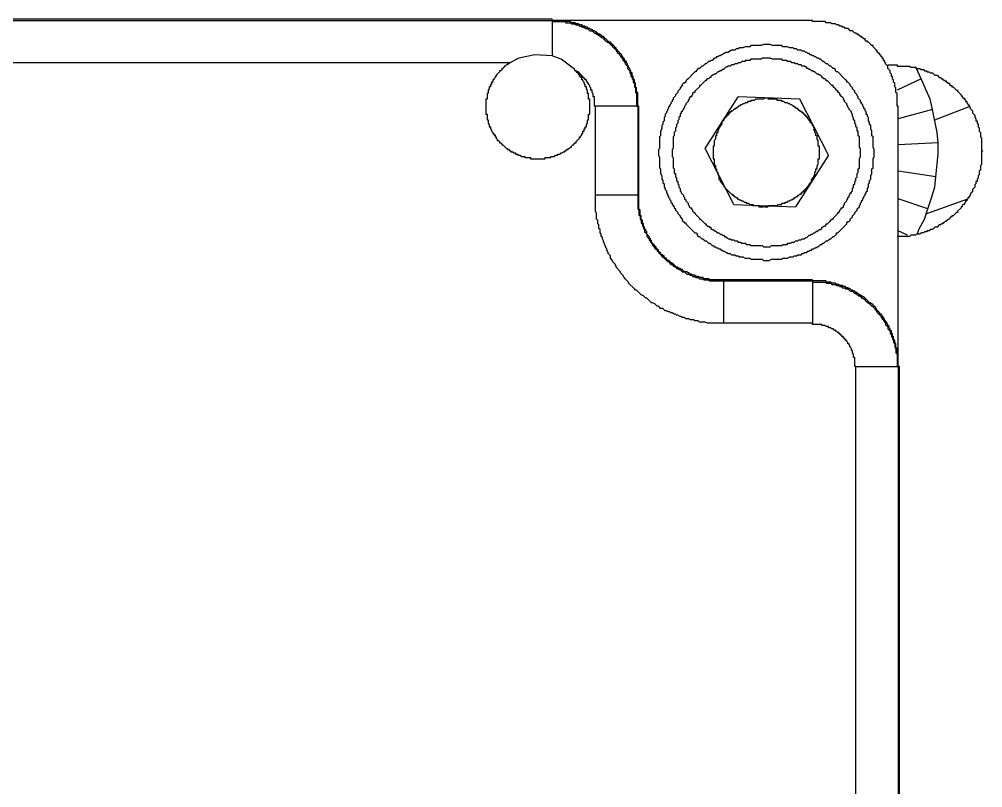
# Model space of a CAD drawing. Header units: inches. Extents: x 0 to 11, y 0.3 to 17.
# Drawn here: x 1.715 to 2.418, y 6.571 to 7.132 of the extents above; entities that cross this region are included whole.
import ezdxf

# ---------------------------------------------------------------- set-up
doc = ezdxf.new("R2010")
doc.units = ezdxf.units.IN
doc.header["$MEASUREMENT"] = 0
doc.layers.add('Layer 1', color=7, linetype='Continuous')

msp = doc.modelspace()

# ---------------------------------------------------------------- linework, layer by layer
at = {"layer": 'Layer 1', "color": 7, "lineweight": 25, "true_color": 0xffffff}
for points in [[(2.10333, 7.13167), (1.48834, 7.13167)], [(1.48834, 7.13083), (2.10333, 7.13083)], [(2.16667, 7.06833), (2.16583, 7.06833), (2.16583, 7.07833), (2.165, 7.07833), (2.165, 7.08167), (2.16416, 7.08251), (2.16416, 7.085), (2.16333, 7.08583), (2.16333, 7.0875), (2.1625, 7.08834), (2.1625, 7.09001), (2.16167, 7.09083), (2.16167, 7.0925), (2.16083, 7.0925), (2.16083, 7.09417), (2.16, 7.095), (2.16, 7.09584), (2.15917, 7.09667), (2.15917, 7.09749), (2.15833, 7.09833), (2.15833, 7.09916), (2.1575, 7.1), (2.1575, 7.10083), (2.15666, 7.10083), (2.15666, 7.10167), (2.15584, 7.1025), (2.15584, 7.10334), (2.155, 7.10334), (2.155, 7.10417), (2.15417, 7.10499), (2.15417, 7.10583), (2.15333, 7.10666), (2.1525, 7.10666), (2.1525, 7.1075), (2.15, 7.11), (2.15, 7.11084), (2.14917, 7.11084), (2.14917, 7.11167), (2.14834, 7.11249), (2.1475, 7.11249), (2.1475, 7.11334), (2.14667, 7.11416), (2.14583, 7.11416), (2.14583, 7.115), (2.145, 7.115), (2.1425, 7.1175), (2.14167, 7.1175), (2.14167, 7.11833), (2.14084, 7.11917), (2.14, 7.11917), (2.13917, 7.12), (2.13833, 7.12), (2.13833, 7.12084), (2.1375, 7.12084), (2.13666, 7.12166), (2.13583, 7.12166), (2.13583, 7.1225), (2.135, 7.1225), (2.13417, 7.12333), (2.13333, 7.12333), (2.1325, 7.12417), (2.13167, 7.12417), (2.13083, 7.125), (2.13, 7.125), (2.12916, 7.12583), (2.1275, 7.12583), (2.1275, 7.12667), (2.12583, 7.12667), (2.125, 7.1275), (2.12333, 7.1275), (2.1225, 7.12834), (2.12084, 7.12834), (2.12, 7.12916), (2.1175, 7.12916), (2.11667, 7.13), (2.11334, 7.13), (2.11334, 7.13083), (2.10333, 7.13083), (2.10333, 7.13167)], [(2.10333, 7.13083), (2.10333, 7.13), (2.1125, 7.13), (2.11334, 7.12916), (2.11667, 7.12916), (2.1175, 7.12834), (2.12, 7.12834), (2.12084, 7.1275), (2.1225, 7.1275), (2.12333, 7.12667), (2.125, 7.12667), (2.125, 7.12583), (2.12667, 7.12583), (2.1275, 7.125), (2.12916, 7.125), (2.13, 7.12417), (2.13083, 7.12333), (2.1325, 7.12333), (2.13417, 7.12166), (2.135, 7.12166), (2.13583, 7.12084), (2.13666, 7.12084), (2.13666, 7.12), (2.1375, 7.12), (2.13833, 7.11917), (2.13917, 7.11917), (2.13917, 7.11833), (2.14, 7.11833), (2.14084, 7.1175), (2.14167, 7.1175), (2.14167, 7.11667), (2.1425, 7.11583), (2.14333, 7.11583), (2.14333, 7.115), (2.14417, 7.115), (2.14667, 7.11249), (2.1475, 7.11249), (2.1475, 7.11167), (2.15, 7.10917), (2.15, 7.10833), (2.15083, 7.10833), (2.15083, 7.1075), (2.15167, 7.10666), (2.1525, 7.10666), (2.1525, 7.10583), (2.15333, 7.10499), (2.15333, 7.10417), (2.15417, 7.10417), (2.15417, 7.10334), (2.155, 7.1025), (2.155, 7.10167), (2.15584, 7.10167), (2.15584, 7.10083), (2.15666, 7.1), (2.15666, 7.09916), (2.15833, 7.09749), (2.15833, 7.09584), (2.16, 7.09417), (2.16, 7.0925), (2.16083, 7.09166), (2.16083, 7.09001), (2.16167, 7.09001), (2.16167, 7.08834), (2.1625, 7.0875), (2.1625, 7.08583), (2.16333, 7.085), (2.16333, 7.08251), (2.16416, 7.08167), (2.16416, 7.07833), (2.165, 7.0775), (2.165, 7.06833), (2.16583, 7.06833), (2.13417, 7.06833), (2.13417, 7.07501), (2.13333, 7.07501), (2.13333, 7.0775), (2.1325, 7.07833), (2.1325, 7.08), (2.13167, 7.08), (2.13167, 7.08167), (2.13083, 7.08251), (2.13083, 7.08333), (2.13, 7.08416), (2.13, 7.085), (2.12916, 7.085), (2.12916, 7.08583), (2.12834, 7.08667), (2.12834, 7.0875), (2.1275, 7.0875), (2.1275, 7.08834), (2.12667, 7.08834), (2.12667, 7.08917), (2.12583, 7.08917), (2.12583, 7.09001), (2.125, 7.09001), (2.125, 7.09083), (2.12417, 7.09083), (2.12417, 7.09166), (2.12333, 7.09166), (2.12333, 7.0925), (2.1225, 7.0925), (2.1225, 7.09333), (2.12166, 7.09333), (2.12084, 7.09417), (2.12, 7.09417), (2.12, 7.095), (2.11, 7.1025), (2.10333, 7.10499)], [(2.10333, 7.13083), (2.10333, 7.10499)], [(2.35583, 7.06833), (2.355, 7.06833), (2.355, 7.0775), (2.35417, 7.07833), (2.35417, 7.08167), (2.35333, 7.08251), (2.35333, 7.085), (2.3525, 7.08583), (2.3525, 7.0875), (2.35166, 7.08834), (2.35166, 7.09001), (2.35083, 7.09001), (2.35083, 7.09166), (2.35, 7.0925), (2.35, 7.09417), (2.34833, 7.09584), (2.34833, 7.09749), (2.34667, 7.09916), (2.34667, 7.1), (2.34583, 7.10083), (2.34583, 7.10167), (2.345, 7.10167), (2.345, 7.1025), (2.34416, 7.10334), (2.34416, 7.10417), (2.34334, 7.10417), (2.34334, 7.10499), (2.3425, 7.10583), (2.3425, 7.10666), (2.34167, 7.10666), (2.34083, 7.1075), (2.34083, 7.10833), (2.34, 7.10833), (2.34, 7.10917), (2.3375, 7.11167), (2.3375, 7.11249), (2.33667, 7.11249), (2.33417, 7.115), (2.33333, 7.115), (2.33333, 7.11583), (2.3325, 7.11583), (2.33167, 7.11667), (2.33167, 7.1175), (2.33083, 7.1175), (2.33, 7.11833), (2.32917, 7.11833), (2.32917, 7.11917), (2.32834, 7.11917), (2.3275, 7.12), (2.32667, 7.12), (2.32667, 7.12084), (2.32583, 7.12084), (2.325, 7.12166), (2.32416, 7.12166), (2.3225, 7.12333), (2.32083, 7.12333), (2.32, 7.12417), (2.31917, 7.125), (2.3175, 7.125), (2.31666, 7.12583), (2.315, 7.12583), (2.315, 7.12667), (2.31333, 7.12667), (2.3125, 7.1275), (2.31083, 7.1275), (2.31, 7.12834), (2.3075, 7.12834), (2.30667, 7.12916), (2.30333, 7.12916), (2.3025, 7.13), (2.29333, 7.13), (2.29333, 7.13083), (2.11167, 7.13083)], [(2.25667, 6.95667), (2.2575, 6.95584), (2.26166, 6.95584), (2.26333, 6.95667), (2.27083, 6.95667), (2.27167, 6.95751), (2.275, 6.95751), (2.27667, 6.95833), (2.27917, 6.95833), (2.28, 6.95916), (2.28166, 6.95916), (2.2825, 6.96), (2.285, 6.96), (2.28583, 6.96083), (2.28667, 6.96083), (2.2875, 6.96167), (2.28916, 6.96167), (2.29, 6.9625), (2.29083, 6.9625), (2.29167, 6.96334), (2.2925, 6.96334), (2.29333, 6.96417), (2.29417, 6.96417), (2.295, 6.96501), (2.29583, 6.96501), (2.29666, 6.96583), (2.2975, 6.96583), (2.29917, 6.9675), (2.3, 6.9675), (2.30084, 6.96833), (2.30167, 6.96833), (2.30333, 6.97), (2.30417, 6.97), (2.30583, 6.97167), (2.30667, 6.97167), (2.30834, 6.97333), (2.30916, 6.97333), (2.31083, 6.975), (2.31083, 6.97583), (2.31167, 6.97583), (2.3125, 6.97667), (2.31833, 6.9825), (2.31833, 6.98333), (2.31917, 6.98417), (2.32, 6.98417), (2.32083, 6.985), (2.32083, 6.98584), (2.3225, 6.98749), (2.3225, 6.98834), (2.32416, 6.99), (2.32416, 6.99083), (2.32583, 6.9925), (2.32583, 6.99333), (2.3275, 6.995), (2.3275, 6.99584), (2.32834, 6.99666), (2.32834, 6.9975), (2.32917, 6.99833), (2.32917, 6.99917), (2.33, 7), (2.33, 7.00083), (2.33083, 7.00167), (2.33083, 7.0025), (2.33167, 7.00334), (2.33167, 7.00416), (2.3325, 7.005), (2.3325, 7.00583), (2.33333, 7.00667), (2.33333, 7.00833), (2.33417, 7.00917), (2.33417, 7.01166), (2.335, 7.01251), (2.335, 7.01416), (2.33584, 7.015), (2.33584, 7.0175), (2.33667, 7.01917), (2.33667, 7.0225), (2.3375, 7.02333), (2.3375, 7.03), (2.33833, 7.03167), (2.33833, 7.03666), (2.3375, 7.03833), (2.3375, 7.04583), (2.33667, 7.04667), (2.33667, 7.04999), (2.33584, 7.05166), (2.33584, 7.05417), (2.335, 7.055), (2.335, 7.05667), (2.33417, 7.0575), (2.33417, 7.06), (2.33333, 7.06083), (2.33333, 7.06167), (2.3325, 7.0625), (2.3325, 7.06417), (2.33167, 7.065), (2.33167, 7.06584), (2.33083, 7.06666), (2.33083, 7.0675), (2.33, 7.06833), (2.33, 7.06917), (2.32917, 7.07), (2.32917, 7.07083), (2.32834, 7.07167), (2.32834, 7.0725), (2.32667, 7.07416), (2.32667, 7.07501), (2.32583, 7.07583), (2.32583, 7.07666), (2.32416, 7.07833), (2.32416, 7.07917), (2.3225, 7.08084), (2.3225, 7.08167), (2.32083, 7.08333), (2.32083, 7.08416), (2.31917, 7.08583), (2.31833, 7.08583), (2.31833, 7.08667), (2.3175, 7.0875), (2.31666, 7.08834), (2.31167, 7.09333), (2.31083, 7.09333), (2.31, 7.09417), (2.31, 7.095), (2.30916, 7.09584), (2.30834, 7.09584), (2.30667, 7.09749), (2.30583, 7.09749), (2.30417, 7.09916), (2.30333, 7.09916), (2.30167, 7.10083), (2.30084, 7.10083), (2.3, 7.10167), (2.29917, 7.1025), (2.29833, 7.1025), (2.2975, 7.10334), (2.29666, 7.10334), (2.29583, 7.10417), (2.295, 7.10417), (2.29417, 7.10499), (2.29333, 7.10499), (2.2925, 7.10583), (2.29167, 7.10583), (2.29083, 7.10666), (2.29, 7.10666), (2.28916, 7.1075), (2.28833, 7.1075), (2.2875, 7.10833), (2.28583, 7.10833), (2.285, 7.10917), (2.2825, 7.10917), (2.28166, 7.11), (2.28, 7.11), (2.27917, 7.11084), (2.27667, 7.11084), (2.275, 7.11167), (2.27167, 7.11167), (2.27083, 7.11249), (2.26417, 7.11249), (2.2625, 7.11334), (2.2575, 7.11334), (2.25583, 7.11249), (2.24833, 7.11249), (2.2475, 7.11167), (2.24417, 7.11167), (2.2425, 7.11084), (2.24, 7.11084), (2.23917, 7.11), (2.2375, 7.11), (2.23667, 7.10917), (2.23416, 7.10917), (2.23333, 7.10833), (2.2325, 7.10833), (2.23167, 7.1075), (2.23, 7.1075), (2.22917, 7.10666), (2.22833, 7.10666), (2.2275, 7.10583), (2.22666, 7.10583), (2.22583, 7.10499), (2.225, 7.10499), (2.22417, 7.10417), (2.22333, 7.10417), (2.2225, 7.10334), (2.22167, 7.10334), (2.22, 7.10167), (2.21916, 7.10167), (2.21834, 7.10083), (2.2175, 7.10083), (2.21583, 7.09916), (2.215, 7.09916), (2.21333, 7.09749), (2.2125, 7.09749), (2.21084, 7.09584), (2.21, 7.09584), (2.20833, 7.09417), (2.20833, 7.09333), (2.2075, 7.09333), (2.2025, 7.08834), (2.20167, 7.0875), (2.20083, 7.08667), (2.20083, 7.08583), (2.2, 7.085), (2.19916, 7.085), (2.19833, 7.08416), (2.19833, 7.08333), (2.19667, 7.08167), (2.19667, 7.08084), (2.19583, 7.08), (2.195, 7.07917), (2.195, 7.07833), (2.19333, 7.07666), (2.19333, 7.07583), (2.19166, 7.07416), (2.19166, 7.07334), (2.19084, 7.0725), (2.19084, 7.07167), (2.19, 7.07083), (2.19, 7.07), (2.18917, 7.06917), (2.18917, 7.06833), (2.18833, 7.0675), (2.18833, 7.06666), (2.1875, 7.06584), (2.1875, 7.065), (2.18667, 7.06417), (2.18667, 7.06333), (2.18583, 7.0625), (2.18583, 7.06083), (2.185, 7.06), (2.185, 7.0575), (2.18416, 7.05667), (2.18416, 7.055), (2.18334, 7.05417), (2.18334, 7.05166), (2.1825, 7.04999), (2.1825, 7.04667), (2.18167, 7.04583), (2.18167, 7.0375), (2.18083, 7.03666), (2.18083, 7.0325), (2.18167, 7.03083), (2.18167, 7.02333), (2.1825, 7.0225), (2.1825, 7.01917), (2.18334, 7.0175), (2.18334, 7.015), (2.18416, 7.01416), (2.18416, 7.01251), (2.185, 7.01166), (2.185, 7.00917), (2.18583, 7.00833), (2.18583, 7.0075), (2.18667, 7.00667), (2.18667, 7.005), (2.1875, 7.00416), (2.1875, 7.00334), (2.18833, 7.0025), (2.18833, 7.00167), (2.18917, 7.00083), (2.18917, 7), (2.19, 6.99917), (2.19, 6.99833), (2.19084, 6.9975), (2.19084, 6.99666), (2.1925, 6.995), (2.1925, 6.99417), (2.19333, 6.99333), (2.19333, 6.9925), (2.195, 6.99083), (2.195, 6.99), (2.19667, 6.98834), (2.19667, 6.98749), (2.19833, 6.98584), (2.19833, 6.985), (2.19916, 6.98417), (2.2, 6.98333), (2.20083, 6.98333), (2.20083, 6.9825), (2.20667, 6.97667), (2.2075, 6.97583), (2.20833, 6.97583), (2.20917, 6.975), (2.20917, 6.97416), (2.21, 6.97333), (2.21084, 6.97333), (2.2125, 6.97167), (2.21333, 6.97167), (2.215, 6.97), (2.21583, 6.97), (2.2175, 6.96833), (2.21834, 6.96833), (2.22, 6.96666), (2.22083, 6.96666), (2.22167, 6.96583), (2.2225, 6.96583), (2.22333, 6.96501), (2.22417, 6.96501), (2.225, 6.96417), (2.22583, 6.96417), (2.22666, 6.96334), (2.2275, 6.96334), (2.22833, 6.9625), (2.22917, 6.9625), (2.23, 6.96167), (2.23083, 6.96167), (2.23167, 6.96083), (2.23333, 6.96083), (2.23416, 6.96), (2.23667, 6.96), (2.2375, 6.95916), (2.23917, 6.95916), (2.24, 6.95833), (2.2425, 6.95833), (2.24417, 6.95751), (2.2475, 6.95751), (2.24833, 6.95667), (2.25667, 6.95667)], [(2.0725, 7.1), (1.51917, 7.1), (1.5075, 7.10499), (1.495, 7.10583), (1.48834, 7.10499)], [(2.0725, 7.1), (2.07167, 7.09916), (2.07083, 7.09916), (2.07083, 7.09833), (2.07, 7.09833), (2.06917, 7.09749), (2.06833, 7.09749), (2.06833, 7.09667), (2.0675, 7.09584), (2.06666, 7.09584), (2.06666, 7.095), (2.06584, 7.09417), (2.065, 7.09417), (2.065, 7.09333), (2.0625, 7.09083), (2.0625, 7.09001), (2.06167, 7.09001), (2.06167, 7.08917), (2.06083, 7.08834), (2.06083, 7.0875), (2.06, 7.0875), (2.06, 7.08583), (2.05916, 7.08583), (2.05916, 7.08416), (2.05834, 7.08416), (2.05834, 7.08251), (2.0575, 7.08251), (2.0575, 7.08084), (2.05667, 7.08), (2.05667, 7.0775), (2.05583, 7.0775), (2.05583, 7.07334), (2.055, 7.07334), (2.055, 7.0625), (2.05583, 7.0625), (2.05583, 7.05834), (2.05667, 7.05834), (2.05667, 7.05583), (2.0575, 7.055), (2.0575, 7.05333), (2.05834, 7.05333), (2.05834, 7.05166), (2.05916, 7.05084), (2.05916, 7.04999), (2.06, 7.04917), (2.06, 7.04834), (2.06083, 7.04834), (2.06083, 7.0475), (2.06167, 7.0475), (2.06167, 7.04583), (2.0625, 7.04583), (2.0625, 7.045), (2.06333, 7.04416), (2.06333, 7.04333), (2.06417, 7.04333), (2.065, 7.04249), (2.065, 7.04167), (2.06584, 7.04167), (2.06666, 7.04084), (2.06666, 7.04), (2.0675, 7.04), (2.07, 7.0375), (2.07083, 7.0375), (2.07083, 7.03666), (2.07167, 7.03666), (2.0725, 7.03583), (2.07333, 7.03583), (2.07333, 7.03499), (2.075, 7.03499), (2.075, 7.03417), (2.07667, 7.03417), (2.07667, 7.03334), (2.07834, 7.03334), (2.07834, 7.0325), (2.08, 7.0325), (2.08083, 7.03167), (2.08333, 7.03167), (2.08333, 7.03083), (2.0875, 7.03083), (2.0875, 7.03), (2.09833, 7.03), (2.09833, 7.03083), (2.1025, 7.03083), (2.1025, 7.03167), (2.105, 7.03167), (2.10583, 7.0325), (2.1075, 7.0325), (2.1075, 7.03334), (2.10916, 7.03334), (2.11, 7.03417), (2.11083, 7.03417), (2.11167, 7.03499), (2.1125, 7.03499), (2.1125, 7.03583), (2.11334, 7.03583), (2.11417, 7.03666), (2.115, 7.03666), (2.115, 7.0375), (2.11583, 7.0375), (2.11667, 7.03833), (2.1175, 7.03833), (2.1175, 7.03917), (2.11833, 7.04), (2.11917, 7.04), (2.11917, 7.04084), (2.12, 7.04167), (2.12084, 7.04167), (2.12084, 7.04249), (2.12333, 7.045), (2.12333, 7.04583), (2.12417, 7.04583), (2.12417, 7.04667), (2.125, 7.0475), (2.125, 7.04834), (2.12583, 7.04834), (2.12583, 7.04999), (2.12667, 7.04999), (2.12667, 7.05166), (2.1275, 7.05166), (2.1275, 7.05333), (2.12834, 7.05333), (2.12834, 7.055), (2.12916, 7.05583), (2.12916, 7.05834), (2.13, 7.05834), (2.13, 7.0625), (2.13083, 7.0625), (2.13083, 7.07334), (2.13, 7.07334), (2.13, 7.0775), (2.12916, 7.0775), (2.12916, 7.08), (2.12834, 7.08084), (2.12834, 7.08251), (2.1275, 7.08251), (2.1275, 7.08416), (2.12667, 7.085), (2.12667, 7.08583), (2.12583, 7.08667), (2.12583, 7.0875), (2.125, 7.0875), (2.125, 7.08917), (2.12417, 7.08917), (2.12417, 7.09001), (2.12333, 7.09001), (2.12333, 7.09083), (2.1225, 7.09166), (2.1225, 7.0925), (2.12166, 7.0925), (2.12084, 7.09333), (2.12084, 7.09417), (2.12, 7.09417), (2.12, 7.095)], [(2.10333, 7.10499), (2.09083, 7.10583), (2.07917, 7.10334), (2.0725, 7.1)], [(2.25667, 6.96666), (2.2575, 6.96583), (2.2625, 6.96583), (2.26333, 6.96666), (2.27083, 6.96666), (2.27167, 6.9675), (2.275, 6.9675), (2.275, 6.96833), (2.2775, 6.96833), (2.27833, 6.96917), (2.28, 6.96917), (2.28084, 6.97), (2.2825, 6.97), (2.28333, 6.97084), (2.285, 6.97084), (2.28583, 6.97167), (2.2875, 6.97167), (2.28833, 6.97249), (2.28916, 6.97249), (2.29083, 6.97416), (2.29167, 6.97416), (2.2925, 6.975), (2.29333, 6.975), (2.29417, 6.97583), (2.295, 6.97583), (2.29583, 6.97667), (2.29666, 6.9775), (2.2975, 6.9775), (2.29833, 6.97834), (2.29917, 6.97834), (2.3, 6.97917), (2.3, 6.97999), (2.30084, 6.97999), (2.30167, 6.98083), (2.3025, 6.98083), (2.30333, 6.98166), (2.30333, 6.9825), (2.30417, 6.9825), (2.305, 6.98333), (2.30583, 6.98417), (2.3075, 6.98584), (2.30834, 6.98584), (2.30834, 6.98667), (2.31167, 6.99), (2.31167, 6.99083), (2.3125, 6.99083), (2.31333, 6.99167), (2.31333, 6.9925), (2.31417, 6.99333), (2.31417, 6.99417), (2.315, 6.99417), (2.31584, 6.995), (2.31584, 6.99584), (2.31666, 6.99666), (2.31666, 6.9975), (2.31833, 6.99917), (2.31833, 7), (2.31917, 7.00083), (2.31917, 7.00167), (2.32, 7.0025), (2.32, 7.00334), (2.32083, 7.00416), (2.32083, 7.005), (2.32167, 7.005), (2.32167, 7.00583), (2.3225, 7.00667), (2.3225, 7.00833), (2.32333, 7.00917), (2.32333, 7.01084), (2.32416, 7.01166), (2.32416, 7.01333), (2.325, 7.01416), (2.325, 7.01583), (2.32583, 7.01667), (2.32583, 7.01917), (2.32667, 7.02001), (2.32667, 7.0225), (2.3275, 7.02333), (2.3275, 7.03), (2.32834, 7.03167), (2.32834, 7.0375), (2.3275, 7.03833), (2.3275, 7.04583), (2.32667, 7.04667), (2.32667, 7.04999), (2.32583, 7.04999), (2.32583, 7.0525), (2.325, 7.05333), (2.325, 7.055), (2.32416, 7.05583), (2.32416, 7.0575), (2.32333, 7.05834), (2.32333, 7.06), (2.3225, 7.06083), (2.3225, 7.0625), (2.32167, 7.06333), (2.32167, 7.06417), (2.32, 7.06584), (2.32, 7.06666), (2.31917, 7.0675), (2.31917, 7.06833), (2.31833, 7.06917), (2.31833, 7.07), (2.31666, 7.07167), (2.31666, 7.0725), (2.31584, 7.07334), (2.31584, 7.07416), (2.315, 7.07501), (2.31417, 7.07501), (2.31417, 7.07583), (2.31333, 7.07666), (2.31333, 7.0775), (2.3125, 7.07833), (2.31167, 7.07833), (2.31167, 7.07917), (2.31083, 7.08), (2.31, 7.08084), (2.30834, 7.08251), (2.30834, 7.08333), (2.3075, 7.08333), (2.30417, 7.08667), (2.30333, 7.08667), (2.30333, 7.0875), (2.3025, 7.08834), (2.30167, 7.08834), (2.30084, 7.08917), (2.3, 7.08917), (2.3, 7.09001), (2.29917, 7.09083), (2.29833, 7.09083), (2.2975, 7.09166), (2.29666, 7.09166), (2.295, 7.09333), (2.29417, 7.09333), (2.29333, 7.09417), (2.2925, 7.09417), (2.29167, 7.095), (2.29083, 7.095), (2.29, 7.09584), (2.28916, 7.09584), (2.28916, 7.09667), (2.28833, 7.09667), (2.2875, 7.09749), (2.28583, 7.09749), (2.285, 7.09833), (2.28333, 7.09833), (2.2825, 7.09916), (2.28084, 7.09916), (2.28, 7.1), (2.27833, 7.1), (2.2775, 7.10083), (2.275, 7.10083), (2.27417, 7.10167), (2.27167, 7.10167), (2.27083, 7.1025), (2.26417, 7.1025), (2.2625, 7.10334), (2.25667, 7.10334), (2.25583, 7.1025), (2.24833, 7.1025), (2.2475, 7.10167), (2.24417, 7.10167), (2.24417, 7.10083), (2.24167, 7.10083), (2.24083, 7.1), (2.23917, 7.1), (2.23834, 7.09916), (2.23667, 7.09916), (2.23583, 7.09833), (2.23416, 7.09833), (2.23333, 7.09749), (2.23167, 7.09749), (2.23083, 7.09667), (2.23, 7.09667), (2.22833, 7.095), (2.2275, 7.095), (2.22666, 7.09417), (2.22583, 7.09417), (2.225, 7.09333), (2.22417, 7.09333), (2.2225, 7.09166), (2.22167, 7.09166), (2.22083, 7.09083), (2.22, 7.09083), (2.21916, 7.09001), (2.21916, 7.08917), (2.21834, 7.08917), (2.2175, 7.08834), (2.21667, 7.08834), (2.21583, 7.0875), (2.21583, 7.08667), (2.215, 7.08667), (2.21167, 7.08333), (2.21084, 7.08333), (2.21084, 7.08251), (2.2075, 7.07917), (2.2075, 7.07833), (2.20667, 7.07833), (2.20583, 7.0775), (2.20583, 7.07666), (2.205, 7.07583), (2.205, 7.07501), (2.20417, 7.07501), (2.20334, 7.07416), (2.20334, 7.07334), (2.2025, 7.0725), (2.2025, 7.07167), (2.20083, 7.07), (2.20083, 7.06917), (2.2, 7.06833), (2.2, 7.0675), (2.19916, 7.06666), (2.19916, 7.06584), (2.19833, 7.065), (2.19833, 7.06417), (2.1975, 7.06417), (2.1975, 7.06333), (2.19667, 7.0625), (2.19667, 7.06083), (2.19583, 7.06), (2.19583, 7.05834), (2.195, 7.0575), (2.195, 7.05583), (2.19417, 7.055), (2.19417, 7.05333), (2.19333, 7.0525), (2.19333, 7.04999), (2.1925, 7.04917), (2.1925, 7.04667), (2.19166, 7.04583), (2.19166, 7.0375), (2.19084, 7.03666), (2.19084, 7.03167), (2.19166, 7.03083), (2.19166, 7.02333), (2.1925, 7.0225), (2.1925, 7.01917), (2.19333, 7.01917), (2.19333, 7.01667), (2.19417, 7.01583), (2.19417, 7.01416), (2.195, 7.01333), (2.195, 7.01166), (2.19583, 7.01084), (2.19583, 7.00917), (2.19667, 7.00833), (2.19667, 7.00667), (2.1975, 7.00583), (2.1975, 7.005), (2.19916, 7.00334), (2.19916, 7.0025), (2.2, 7.00167), (2.2, 7.00083), (2.20083, 7), (2.20083, 6.99917), (2.2025, 6.9975), (2.2025, 6.99666), (2.20334, 6.99584), (2.20334, 6.995), (2.20417, 6.99417), (2.205, 6.99417), (2.205, 6.99333), (2.20583, 6.9925), (2.20583, 6.99167), (2.20667, 6.99083), (2.2075, 6.99083), (2.2075, 6.99), (2.21084, 6.98667), (2.21084, 6.98584), (2.21167, 6.98584), (2.215, 6.9825), (2.21583, 6.9825), (2.21583, 6.98166), (2.21667, 6.98083), (2.2175, 6.98083), (2.21834, 6.97999), (2.21916, 6.97999), (2.21916, 6.97917), (2.22, 6.97834), (2.22083, 6.97834), (2.22167, 6.9775), (2.2225, 6.9775), (2.22333, 6.97667), (2.22417, 6.97583), (2.225, 6.97583), (2.22583, 6.975), (2.22666, 6.975), (2.2275, 6.97416), (2.22833, 6.97416), (2.22917, 6.97333), (2.23, 6.97333), (2.23, 6.97249), (2.23083, 6.97249), (2.23167, 6.97167), (2.23333, 6.97167), (2.23416, 6.97084), (2.23583, 6.97084), (2.23667, 6.97), (2.23834, 6.97), (2.23917, 6.96917), (2.24083, 6.96917), (2.24167, 6.96833), (2.24417, 6.96833), (2.245, 6.9675), (2.2475, 6.9675), (2.24833, 6.96666), (2.25667, 6.96666)], [(2.34833, 7.09833), (2.355, 7.09833)], [(2.355, 7.09833), (2.355, 7.09749), (2.36417, 7.09749), (2.365, 7.09667), (2.36833, 7.09667), (2.36917, 7.09584), (2.37166, 7.09584), (2.3725, 7.095), (2.37417, 7.095), (2.375, 7.09417), (2.37667, 7.09417), (2.37667, 7.09333), (2.37834, 7.09333), (2.37916, 7.0925), (2.38083, 7.0925), (2.3825, 7.09083), (2.38417, 7.09083), (2.38583, 7.08917), (2.38666, 7.08917), (2.3875, 7.08834), (2.38833, 7.08834), (2.38833, 7.0875), (2.38917, 7.0875), (2.39, 7.08667), (2.39084, 7.08667), (2.39084, 7.08583), (2.39167, 7.08583), (2.3925, 7.085), (2.39333, 7.085), (2.39333, 7.08416), (2.39417, 7.08333), (2.395, 7.08333), (2.395, 7.08251), (2.39583, 7.08251), (2.3975, 7.08084), (2.39834, 7.08), (2.39917, 7.08), (2.39917, 7.07917), (2.40167, 7.07666), (2.40167, 7.07583), (2.4025, 7.07583), (2.4025, 7.07501), (2.40333, 7.07416), (2.40417, 7.07416), (2.40417, 7.07334), (2.405, 7.0725), (2.405, 7.07167), (2.40584, 7.07167), (2.40584, 7.07083), (2.40666, 7.07), (2.40666, 7.06917), (2.4075, 7.06917), (2.4075, 7.06833), (2.40833, 7.0675), (2.40833, 7.06666), (2.41, 7.065), (2.41, 7.06333), (2.41167, 7.06167), (2.41167, 7.06), (2.4125, 7.05916), (2.4125, 7.0575), (2.41333, 7.0575), (2.41333, 7.05583), (2.41416, 7.055), (2.41416, 7.05333), (2.415, 7.0525), (2.415, 7.04999), (2.41583, 7.04917), (2.41583, 7.04583), (2.41667, 7.045), (2.41667, 7.03583), (2.4175, 7.03583), (2.41667, 7.03499), (2.41667, 7.02584), (2.41583, 7.025), (2.41583, 7.02166), (2.415, 7.02083), (2.415, 7.01834), (2.41416, 7.0175), (2.41416, 7.01583), (2.41333, 7.015), (2.41333, 7.01333), (2.4125, 7.01333), (2.4125, 7.01166), (2.41167, 7.01084), (2.41167, 7.00917), (2.41, 7.0075), (2.41, 7.00583), (2.40917, 7.005), (2.40833, 7.00416), (2.40833, 7.00334), (2.4075, 7.0025), (2.4075, 7.00167), (2.40666, 7.00167), (2.40666, 7.00083), (2.40584, 7), (2.40584, 6.99917), (2.405, 6.99917), (2.405, 6.99833), (2.40417, 6.9975), (2.40417, 6.99666), (2.40333, 6.99666), (2.4025, 6.99584), (2.4025, 6.995), (2.40167, 6.995), (2.40167, 6.99417), (2.39917, 6.99167), (2.39917, 6.99083), (2.39834, 6.99083), (2.39583, 6.98834), (2.395, 6.98834), (2.395, 6.98749), (2.39417, 6.98749), (2.39333, 6.98667), (2.39333, 6.98584), (2.3925, 6.98584), (2.39167, 6.985), (2.39084, 6.985), (2.39084, 6.98417), (2.39, 6.98417), (2.38917, 6.98333), (2.38833, 6.98333), (2.38833, 6.9825), (2.3875, 6.9825), (2.38666, 6.98166), (2.38583, 6.98166), (2.38417, 6.97999), (2.3825, 6.97999), (2.38083, 6.97834), (2.37916, 6.97834), (2.37834, 6.9775), (2.37667, 6.9775), (2.37667, 6.97667), (2.375, 6.97667), (2.37417, 6.97583), (2.3725, 6.97583), (2.37166, 6.975), (2.36917, 6.975), (2.36833, 6.97416), (2.365, 6.97416), (2.36417, 6.97333), (2.355, 6.97333)], [(2.3725, 7.08834), (2.36917, 7.09584), (2.36833, 7.09667)], [(2.38083, 7.06584), (2.37916, 7.07334), (2.3725, 7.08834), (2.355, 7.08)], [(2.215, 7.0375), (2.23917, 7.07501)], [(2.26166, 7.07416), (2.25833, 7.07416), (2.2575, 7.07334), (2.25167, 7.07334), (2.25083, 7.0725), (2.24833, 7.0725), (2.24833, 7.07167), (2.24584, 7.07167), (2.24584, 7.07083), (2.24417, 7.07083), (2.24333, 7.07), (2.2425, 7.07), (2.24167, 7.06917), (2.24083, 7.06917), (2.24, 7.06833), (2.23917, 7.06833), (2.23917, 7.0675), (2.23834, 7.0675), (2.2375, 7.06666), (2.23667, 7.06666), (2.23667, 7.06584), (2.23583, 7.06584), (2.235, 7.065), (2.23416, 7.065), (2.23416, 7.06417), (2.23333, 7.06417), (2.23333, 7.06333), (2.2325, 7.06333), (2.2325, 7.0625), (2.23167, 7.0625), (2.23167, 7.06167), (2.23083, 7.06167), (2.23083, 7.06083), (2.23, 7.06083), (2.23, 7.06), (2.22917, 7.06), (2.22917, 7.05916), (2.22833, 7.05834), (2.22833, 7.0575), (2.2275, 7.0575), (2.2275, 7.05667), (2.22666, 7.05583)], [(2.28417, 7.07334), (2.23917, 7.07501)], [(2.295, 7.0525), (2.29417, 7.0525), (2.29417, 7.05333), (2.29333, 7.05417), (2.29333, 7.055), (2.29167, 7.05667), (2.29167, 7.0575), (2.29083, 7.0575), (2.29083, 7.05834), (2.29, 7.05916), (2.29, 7.06), (2.28916, 7.06), (2.28916, 7.06083), (2.28833, 7.06083), (2.28833, 7.06167), (2.2875, 7.06167), (2.2875, 7.0625), (2.28667, 7.0625), (2.28667, 7.06333), (2.28583, 7.06333), (2.28583, 7.06417), (2.285, 7.06417), (2.28417, 7.065), (2.28333, 7.065), (2.28333, 7.06584), (2.2825, 7.06584), (2.2825, 7.06666), (2.28166, 7.06666), (2.28084, 7.0675), (2.28, 7.0675), (2.28, 7.06833), (2.27917, 7.06833), (2.27833, 7.06917), (2.2775, 7.06917), (2.27667, 7.07), (2.27583, 7.07), (2.275, 7.07083), (2.27334, 7.07083), (2.2725, 7.07167), (2.27083, 7.07167), (2.27083, 7.0725), (2.2675, 7.0725), (2.2675, 7.07334), (2.26083, 7.07334)], [(2.305, 7.0325), (2.28417, 7.07334)], [(2.135, 7.00334), (2.135, 7.06833)], [(2.16583, 7.06833), (2.16583, 7.00334)], [(2.16667, 7.00334), (2.16667, 7.06833)], [(2.35583, 6.88666), (2.35583, 7.06833)], [(2.38083, 7.06584), (2.35583, 7.05916)], [(2.385, 7.04167), (2.38417, 7.04917), (2.38083, 7.06584)], [(2.3825, 7.05834), (2.40833, 7.06833)], [(2.2275, 7.05583), (2.22666, 7.055), (2.22666, 7.05417), (2.22583, 7.05417), (2.22583, 7.05333), (2.225, 7.0525), (2.225, 7.05166), (2.22417, 7.05084), (2.22417, 7.04917), (2.22333, 7.04834), (2.22333, 7.04667), (2.2225, 7.04667), (2.2225, 7.04416), (2.22167, 7.04333), (2.22167, 7.03917), (2.22083, 7.03917), (2.22083, 7.03), (2.22167, 7.03), (2.22167, 7.02584), (2.2225, 7.025), (2.2225, 7.0225), (2.22333, 7.0225), (2.22333, 7.02083), (2.22417, 7.02001), (2.22417, 7.01834), (2.225, 7.01834), (2.225, 7.01667)], [(2.2925, 7.01416), (2.2925, 7.015), (2.29333, 7.015), (2.29333, 7.01583), (2.29417, 7.01667), (2.29417, 7.0175), (2.295, 7.01834), (2.295, 7.02001), (2.29583, 7.02083), (2.29583, 7.0225), (2.29666, 7.0225), (2.29666, 7.025), (2.2975, 7.02584), (2.2975, 7.03), (2.29833, 7.03), (2.29833, 7.03917), (2.2975, 7.03917), (2.2975, 7.04333), (2.29666, 7.04416), (2.29666, 7.04667), (2.29583, 7.04667), (2.29583, 7.04834), (2.295, 7.04917), (2.295, 7.05084), (2.29417, 7.05084), (2.29417, 7.05166)], [(2.23583, 6.99666), (2.215, 7.0375)], [(2.385, 7.04167), (2.35583, 7.04)], [(2.38333, 7.01667), (2.385, 7.03334), (2.385, 7.04167)], [(2.305, 7.0325), (2.28084, 6.995)], [(2.225, 7.01667), (2.225, 7.015), (2.22583, 7.01416), (2.22583, 7.01333), (2.22666, 7.01333), (2.22666, 7.01251), (2.2275, 7.01251), (2.2275, 7.01166), (2.22833, 7.01084), (2.22833, 7.01), (2.22917, 7.01), (2.22917, 7.00917), (2.23333, 7.005), (2.23416, 7.00416), (2.235, 7.00416), (2.235, 7.00334), (2.23583, 7.00334), (2.23583, 7.0025), (2.23667, 7.0025), (2.2375, 7.00167), (2.23834, 7.00167), (2.23834, 7.00083), (2.23917, 7.00083), (2.24, 7), (2.24083, 7), (2.24167, 6.99917), (2.2425, 6.99917), (2.24333, 6.99833), (2.245, 6.99833), (2.245, 6.9975), (2.24666, 6.9975), (2.2475, 6.99666), (2.25, 6.99666), (2.25, 6.99584), (2.25416, 6.99584), (2.25416, 6.995), (2.2575, 6.995)], [(2.3775, 6.99333), (2.38, 7.00083), (2.3825, 7.00917), (2.38333, 7.01667), (2.35583, 7.02083)], [(2.25833, 6.99584), (2.25833, 6.995), (2.26083, 6.995), (2.26166, 6.99584), (2.2675, 6.99584), (2.26833, 6.99666), (2.27083, 6.99666), (2.27083, 6.9975), (2.27334, 6.9975), (2.27334, 6.99833), (2.275, 6.99833), (2.27583, 6.99917), (2.27667, 6.99917), (2.2775, 7), (2.27833, 7), (2.27917, 7.00083), (2.28, 7.00083), (2.28, 7.00167), (2.28084, 7.00167), (2.28166, 7.0025), (2.2825, 7.0025), (2.2825, 7.00334), (2.28333, 7.00334), (2.28417, 7.00416), (2.285, 7.00416), (2.285, 7.005), (2.28583, 7.005), (2.28583, 7.00583), (2.28667, 7.00583), (2.28667, 7.00667), (2.2875, 7.00667), (2.2875, 7.0075), (2.28833, 7.0075), (2.28833, 7.00833), (2.28916, 7.00833), (2.28916, 7.00917), (2.29, 7.00917), (2.29, 7.01), (2.29083, 7.01084), (2.29083, 7.01166), (2.29167, 7.01166), (2.29167, 7.01251), (2.2925, 7.01333)], [(2.16583, 7.00334), (2.16583, 6.99333), (2.16667, 6.9925), (2.16667, 6.98916), (2.1675, 6.98834), (2.1675, 6.98584), (2.16833, 6.985), (2.16833, 6.98333), (2.16917, 6.9825), (2.16917, 6.98083), (2.17, 6.98083), (2.17, 6.97917), (2.17083, 6.97834), (2.17083, 6.97667), (2.17166, 6.97583), (2.1725, 6.975), (2.1725, 6.97333), (2.17417, 6.97167), (2.17417, 6.97084), (2.175, 6.97), (2.175, 6.96917), (2.17584, 6.96917), (2.17584, 6.96833), (2.17667, 6.9675), (2.17667, 6.96666), (2.1775, 6.96666), (2.1775, 6.96583), (2.17833, 6.96501), (2.17833, 6.96417), (2.17917, 6.96417), (2.18, 6.96334), (2.18, 6.9625), (2.18083, 6.9625), (2.18083, 6.96167), (2.18334, 6.95916), (2.18334, 6.95833), (2.18416, 6.95833), (2.18667, 6.95584), (2.1875, 6.95584), (2.1875, 6.955), (2.18833, 6.955), (2.18917, 6.95417), (2.18917, 6.95333), (2.19, 6.95333), (2.19084, 6.9525), (2.19166, 6.9525), (2.19166, 6.95166), (2.1925, 6.95166), (2.19333, 6.95083), (2.19417, 6.95083), (2.19417, 6.95001), (2.195, 6.95001), (2.19583, 6.94916), (2.19667, 6.94916), (2.19833, 6.9475), (2.2, 6.9475), (2.20167, 6.94583), (2.20334, 6.94583), (2.20417, 6.945), (2.20583, 6.945), (2.20583, 6.94417), (2.2075, 6.94417), (2.20833, 6.94333), (2.21, 6.94333), (2.21084, 6.9425), (2.21333, 6.9425), (2.21417, 6.94166), (2.2175, 6.94166), (2.21834, 6.94084), (2.22833, 6.94084), (2.22833, 6.90999), (2.21667, 6.90999), (2.215, 6.91083), (2.21084, 6.91083), (2.21, 6.91166), (2.2075, 6.91166), (2.20667, 6.9125), (2.20417, 6.9125), (2.20334, 6.91333), (2.20083, 6.91333), (2.2, 6.91417), (2.19833, 6.91417), (2.1975, 6.915), (2.19667, 6.915), (2.195, 6.91584), (2.19417, 6.91584), (2.19333, 6.91667), (2.1925, 6.91667), (2.19084, 6.91749), (2.19, 6.91749), (2.18917, 6.91833), (2.18833, 6.91833), (2.18667, 6.91916), (2.18583, 6.91916), (2.18416, 6.92083), (2.1825, 6.92083), (2.18167, 6.92167), (2.18083, 6.9225), (2.18, 6.9225), (2.17833, 6.92417), (2.17667, 6.92499), (2.17584, 6.92499), (2.1725, 6.92833), (2.17166, 6.92833), (2.17, 6.93), (2.16833, 6.93083), (2.165, 6.93416), (2.16416, 6.93416), (2.16333, 6.935), (2.15917, 6.93917), (2.15917, 6.94), (2.15666, 6.9425), (2.15584, 6.94333), (2.155, 6.945), (2.15333, 6.94667), (2.15333, 6.9475), (2.15, 6.95083), (2.15, 6.95166), (2.14917, 6.95333), (2.1475, 6.955), (2.1475, 6.95584), (2.14583, 6.95751), (2.14583, 6.95916), (2.14417, 6.96083), (2.14417, 6.96167), (2.14333, 6.96334), (2.14333, 6.96417), (2.1425, 6.96501), (2.1425, 6.96583), (2.14167, 6.9675), (2.14167, 6.96833), (2.14084, 6.96917), (2.14084, 6.97), (2.14, 6.97167), (2.14, 6.97249), (2.13917, 6.97333), (2.13917, 6.975), (2.13833, 6.97583), (2.13833, 6.97834), (2.1375, 6.97917), (2.1375, 6.98166), (2.13666, 6.9825), (2.13666, 6.985), (2.13583, 6.98584), (2.13583, 6.99), (2.135, 6.99167), (2.135, 7.00334)], [(2.16583, 7.00334), (2.135, 7.00334)], [(2.22833, 6.94166), (2.21834, 6.94166), (2.2175, 6.9425), (2.21417, 6.9425), (2.21333, 6.94333), (2.21084, 6.94333), (2.21, 6.94417), (2.20833, 6.94417), (2.2075, 6.945), (2.20583, 6.945), (2.205, 6.94583), (2.20334, 6.94583), (2.20334, 6.94667), (2.2025, 6.94667), (2.20167, 6.9475), (2.2, 6.9475), (2.19833, 6.94916), (2.1975, 6.94916), (2.19667, 6.95001), (2.19583, 6.95001), (2.195, 6.95083), (2.19417, 6.95083), (2.19166, 6.95333), (2.19084, 6.95333), (2.19084, 6.95417), (2.19, 6.95417), (2.18917, 6.955), (2.18833, 6.95584), (2.1875, 6.95584), (2.18667, 6.95667), (2.18667, 6.95751), (2.18583, 6.95751), (2.185, 6.95833), (2.185, 6.95916), (2.18416, 6.95916), (2.18416, 6.96), (2.18334, 6.96), (2.1825, 6.96083), (2.1825, 6.96167), (2.18167, 6.96167), (2.18083, 6.9625), (2.18083, 6.96334), (2.17917, 6.96501), (2.17917, 6.96583), (2.17833, 6.96583), (2.17833, 6.96666), (2.17584, 6.96917), (2.17584, 6.97), (2.175, 6.97084), (2.175, 6.97167), (2.17417, 6.97249), (2.17417, 6.97333), (2.1725, 6.975), (2.1725, 6.97667), (2.17166, 6.9775), (2.17166, 6.97834), (2.17083, 6.97834), (2.17083, 6.97999), (2.17, 6.98083), (2.17, 6.9825), (2.16917, 6.98333), (2.16917, 6.985), (2.16833, 6.98584), (2.16833, 6.98834), (2.1675, 6.98916), (2.1675, 6.9925), (2.16667, 6.99333), (2.16667, 7.00334)], [(2.23583, 6.99666), (2.28084, 6.995)], [(2.37, 6.975), (2.37084, 6.97834), (2.375, 6.98584), (2.3775, 6.99333), (2.35583, 7.00083)], [(2.37667, 6.99), (2.40666, 7.00083)], [(2.3625, 6.97416), (2.35583, 6.9775)], [(2.29333, 6.94166), (2.22833, 6.94166)], [(2.22833, 6.94084), (2.29333, 6.94084)], [(2.35667, 6.87834), (2.35583, 6.87834), (2.35583, 6.88833), (2.355, 6.88833), (2.355, 6.89167), (2.35417, 6.8925), (2.35417, 6.89501), (2.35333, 6.89583), (2.35333, 6.8975), (2.3525, 6.89833), (2.3525, 6.9), (2.35166, 6.90084), (2.35166, 6.90251), (2.35083, 6.90251), (2.35083, 6.90416), (2.35, 6.905), (2.35, 6.90583), (2.34917, 6.90667), (2.34917, 6.9075), (2.34833, 6.90834), (2.34833, 6.90917), (2.3475, 6.90999), (2.3475, 6.91083), (2.34667, 6.91083), (2.34667, 6.91166), (2.34583, 6.9125), (2.34583, 6.91333), (2.345, 6.91333), (2.345, 6.91417), (2.34416, 6.915), (2.34416, 6.91584), (2.34334, 6.91667), (2.3425, 6.91667), (2.3425, 6.91749), (2.34, 6.92), (2.34, 6.92083), (2.33917, 6.92083), (2.33917, 6.92167), (2.33833, 6.9225), (2.3375, 6.9225), (2.3375, 6.92334), (2.33667, 6.92417), (2.33584, 6.92417), (2.33584, 6.92499), (2.335, 6.92499), (2.3325, 6.9275), (2.33167, 6.9275), (2.33167, 6.92833), (2.33083, 6.92917), (2.33, 6.92917), (2.32917, 6.93), (2.32834, 6.93), (2.32834, 6.93083), (2.3275, 6.93083), (2.32667, 6.93167), (2.32583, 6.93167), (2.32583, 6.9325), (2.325, 6.9325), (2.32416, 6.93334), (2.32333, 6.93334), (2.3225, 6.93416), (2.32167, 6.93416), (2.32083, 6.935), (2.32, 6.935), (2.31917, 6.93583), (2.3175, 6.93583), (2.3175, 6.93667), (2.31584, 6.93667), (2.315, 6.9375), (2.31333, 6.9375), (2.3125, 6.93833), (2.31083, 6.93833), (2.31, 6.93917), (2.3075, 6.93917), (2.30667, 6.94), (2.30333, 6.94), (2.30333, 6.94084), (2.29333, 6.94084), (2.29333, 6.94166)], [(2.29333, 6.94084), (2.29333, 6.94), (2.3025, 6.94), (2.30333, 6.93917), (2.30667, 6.93917), (2.3075, 6.93833), (2.31, 6.93833), (2.31083, 6.9375), (2.3125, 6.9375), (2.31333, 6.93667), (2.315, 6.93667), (2.315, 6.93583), (2.31666, 6.93583), (2.3175, 6.935), (2.31917, 6.935), (2.32, 6.93416), (2.32083, 6.93334), (2.3225, 6.93334), (2.32416, 6.93167), (2.325, 6.93167), (2.32583, 6.93083), (2.32667, 6.93083), (2.32667, 6.93), (2.3275, 6.93), (2.32834, 6.92917), (2.32917, 6.92917), (2.32917, 6.92833), (2.33, 6.92833), (2.33083, 6.9275), (2.33167, 6.9275), (2.33167, 6.92666), (2.3325, 6.92584), (2.33333, 6.92584), (2.33333, 6.92499), (2.33417, 6.92499), (2.33667, 6.9225), (2.3375, 6.9225), (2.3375, 6.92167), (2.34, 6.91916), (2.34, 6.91833), (2.34083, 6.91833), (2.34083, 6.91749), (2.34167, 6.91667), (2.3425, 6.91667), (2.3425, 6.91584), (2.34334, 6.915), (2.34334, 6.91417), (2.34416, 6.91417), (2.34416, 6.91333), (2.345, 6.9125), (2.345, 6.91166), (2.34583, 6.91166), (2.34583, 6.91083), (2.34667, 6.90999), (2.34667, 6.90917), (2.34833, 6.9075), (2.34833, 6.90583), (2.35, 6.90416), (2.35, 6.90251), (2.35083, 6.90167), (2.35083, 6.9), (2.35166, 6.9), (2.35166, 6.89833), (2.3525, 6.8975), (2.3525, 6.89583), (2.35333, 6.89501), (2.35333, 6.8925), (2.35417, 6.89167), (2.35417, 6.88833), (2.355, 6.88751), (2.355, 6.87834), (2.35583, 6.87834)], [(2.29333, 6.94084), (2.29333, 6.90999)], [(2.29333, 6.90999), (2.22833, 6.90999)], [(2.325, 6.87834), (2.32416, 6.87834), (2.32416, 6.885), (2.32333, 6.885), (2.32333, 6.88751), (2.3225, 6.88833), (2.3225, 6.89), (2.32167, 6.89), (2.32167, 6.89167), (2.32083, 6.8925), (2.32083, 6.89334), (2.32, 6.89417), (2.32, 6.89501), (2.31917, 6.89501), (2.31917, 6.89583), (2.31833, 6.89666), (2.31833, 6.8975), (2.3175, 6.8975), (2.3175, 6.89833), (2.31666, 6.89833), (2.31666, 6.89917), (2.31584, 6.89917), (2.31584, 6.9), (2.315, 6.9), (2.315, 6.90084), (2.31417, 6.90084), (2.31417, 6.90167), (2.31333, 6.90167), (2.31333, 6.90251), (2.3125, 6.90251), (2.3125, 6.90333), (2.31167, 6.90333), (2.31083, 6.90416), (2.31, 6.90416), (2.31, 6.905), (2.30916, 6.905), (2.30834, 6.90583), (2.3075, 6.90583), (2.30667, 6.90667), (2.305, 6.90667), (2.305, 6.9075), (2.30333, 6.9075), (2.3025, 6.90834), (2.3, 6.90834), (2.3, 6.90917), (2.29333, 6.90917), (2.29333, 6.90999)], [(2.325, 6.26333), (2.325, 6.87834), (2.35583, 6.87834), (2.35583, 6.26333)], [(2.35667, 6.26333), (2.35667, 6.87834)]]:
    msp.add_lwpolyline(points, dxfattribs=at)

doc.saveas('drawing.dxf')
